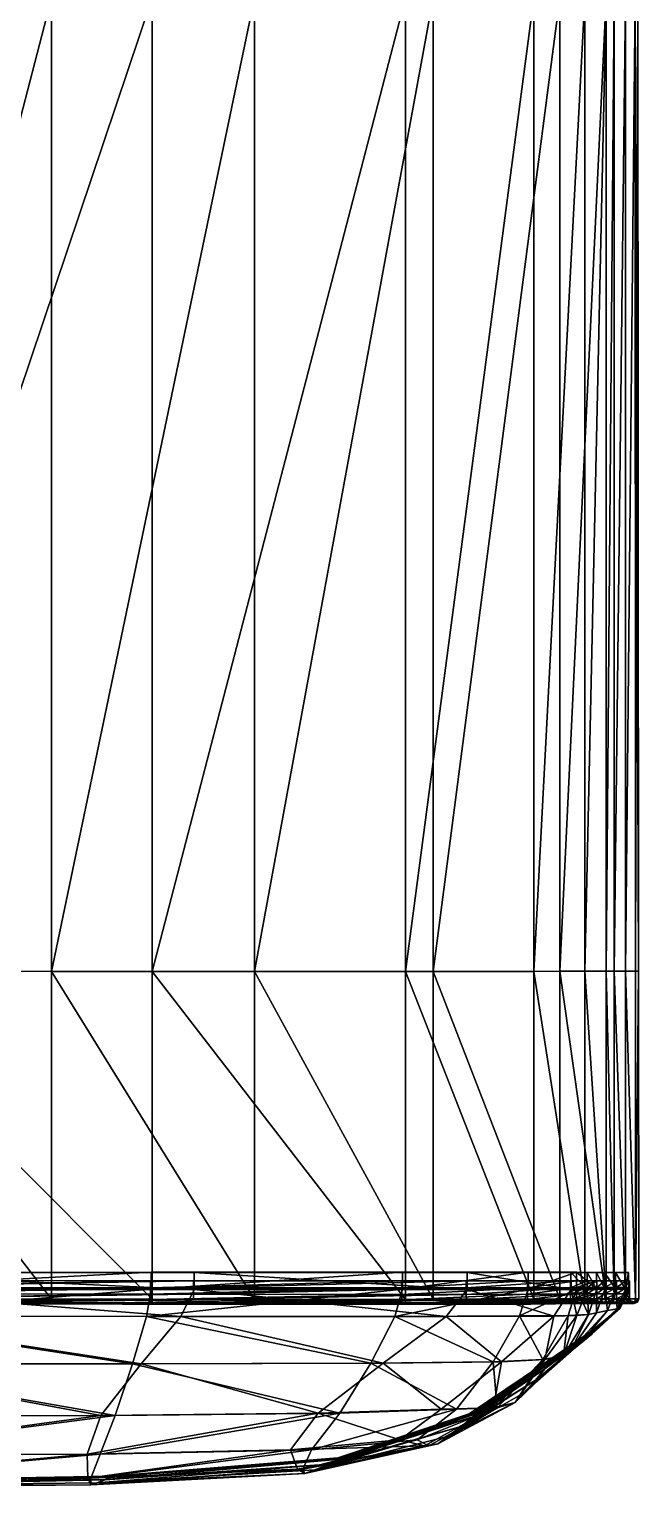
# Model space of a CAD drawing. Header units: centimetres. Extents: x -515 to 515, y -402 to 402.
# Drawn here: x 471 to 514.8, y -402.1 to -297.1 of the extents above; entities that cross this region are included whole.
import ezdxf

# ---------------------------------------------------------------- set-up
doc = ezdxf.new("R2010")
doc.units = ezdxf.units.CM
doc.layers.add('fabric', color=7, linetype='Continuous', true_color=0x1c59b1)

msp = doc.modelspace()

# ---------------------------------------------------------------- meshes
at = {"layer": 'fabric', "color": 213, "true_color": 0xe158c7}
mesh = msp.add_polyface(dxfattribs=at)
corners = [(507.26, -294.86, 90.11), (498.04, -294.87, 99.19), (498.04, -364.87, 99.19), (510.92, -294.84, 78.57), (507.26, -364.86, 90.11), (510.92, -199.07, 78.57), (507.26, -199.08, 90.11), (512.44, -294.84, 70.54), (510.92, -364.84, 78.57), (513.02, -294.84, 55.53), (512.44, -364.83, 70.54), (513.02, -364.83, 55.63), (513.02, -199.06, 55.4), (512.44, -199.06, 70.54), (479.85, -294.86, 99.86), (456.3, -294.83, 95.11), (456.3, -364.83, 95.11), (479.85, -364.86, 99.86), (498.04, -199.09, 99.2), (479.85, -199.08, 99.86), (513.84, -294.84, 23.02), (513.84, -364.83, 23.39), (514.54, -294.84, -22.43), (514.55, -364.83, -21.87), (514.52, -199.06, -23.2), (513.84, -199.06, 22.51), (404.9, -364.76, 79.61), (431.04, -364.78, 87.97), (431.04, -294.79, 87.97), (456.31, -199.06, 95.11), (404.9, -294.77, 79.6), (431.04, -199.03, 87.98), (514.73, -294.83, -192.05), (514.77, -364.83, -192.41), (514.55, -364.83, -246.21), (514.54, -294.84, -245.66), (514.69, -199.06, -191.55), (514.63, -199.06, -134.24), (514.71, -294.83, -134.23), (514.77, -364.83, -134.21), (509.11, -199.07, -367.56), (509.11, -294.84, -367.56), (500.03, -294.86, -376.43), (500.03, -364.86, -376.43), (487.2, -364.87, -379.95), (487.2, -294.88, -379.95), (500.03, -199.08, -376.44), (513.02, -199.06, -326.57), (513.02, -294.84, -326.7), (512.44, -294.84, -351.6), (512.44, -364.83, -351.6), (509.11, -364.84, -367.56), (512.44, -199.06, -351.6), (487.2, -199.09, -379.95), (472.62, -294.86, -379.82), (472.62, -364.86, -379.82), (454.5, -364.83, -378.44), (454.5, -294.83, -378.44), (472.62, -199.08, -379.82), (514.54, -199.06, -244.9), (513.84, -294.84, -290.96), (513.84, -364.83, -291.33), (513.02, -364.83, -326.79), (513.85, -199.06, -290.45), (454.5, -199.06, -378.45), (431.04, -294.79, -378.22), (431.04, -364.78, -378.22), (431.04, -199.03, -378.24), (404.9, -294.77, -378.44), (514.73, -294.83, -76.27), (514.77, -364.83, -75.89), (514.68, -199.06, -76.79)]
mesh.append_faces([[corners[k] for k in face] for face in [(0, 1, 2), (3, 0, 4), (0, 3, 5), (1, 0, 6), (7, 3, 8), (9, 7, 10), (10, 11, 9), (7, 9, 12), (3, 7, 13), (14, 15, 16), (1, 14, 17), (14, 1, 18), (15, 14, 19), (20, 9, 11), (11, 21, 20), (22, 20, 21), (21, 23, 22), (20, 22, 24), (9, 20, 25), (26, 27, 28), (15, 28, 27), (27, 16, 15), (28, 15, 29), (30, 28, 31), (32, 33, 34), (34, 35, 32), (36, 32, 35), (37, 38, 32), (33, 32, 38), (38, 39, 33), (40, 41, 42), (43, 42, 41), (44, 45, 42), (46, 42, 45), (47, 48, 49), (50, 49, 48), (51, 41, 49), (52, 49, 41), (53, 45, 54), (55, 54, 45), (56, 57, 54), (58, 54, 57), (59, 35, 60), (61, 60, 35), (35, 34, 61), (62, 48, 60), (63, 60, 48), (64, 57, 65), (66, 65, 57), (57, 56, 66), (67, 65, 68), (24, 22, 69), (70, 69, 22), (22, 23, 70), (69, 70, 39), (39, 38, 69), (71, 69, 38)]], dxfattribs={"vtx2": -1, "color": 213})
mesh = msp.add_polyface(dxfattribs=at)
corners = [(498.04, -364.87, 99.19), (507.26, -364.86, 90.11), (507.26, -294.86, 90.11), (510.92, -364.84, 78.57), (510.92, -294.84, 78.57), (512.44, -364.83, 70.54), (512.44, -294.84, 70.54), (456.3, -364.83, 95.11), (479.85, -364.86, 99.86), (479.85, -294.86, 99.86), (498.04, -294.87, 99.19), (507.26, -388.41, 90.11), (498.04, -388.43, 99.19), (510.92, -388.39, 78.57), (512.44, -388.39, 70.54), (513.02, -388.39, 55.66), (513.02, -364.83, 55.63), (513.84, -388.39, 23.52), (513.84, -364.83, 23.39), (514.55, -388.39, -21.68), (514.55, -364.83, -21.87), (479.85, -388.41, 99.86), (456.3, -388.38, 95.12), (431.04, -388.34, 88.02), (431.04, -364.78, 87.97), (404.9, -364.76, 79.61), (500.03, -388.41, -376.43), (487.2, -388.43, -379.95), (487.2, -364.87, -379.95), (500.03, -364.86, -376.43), (509.11, -388.39, -367.56), (509.11, -364.84, -367.56), (512.44, -388.39, -351.6), (512.44, -364.83, -351.6), (513.02, -388.39, -326.82), (513.02, -364.83, -326.79), (513.84, -388.39, -291.45), (513.84, -364.83, -291.33), (514.55, -388.39, -246.39), (514.55, -364.83, -246.21), (472.62, -388.41, -379.82), (454.5, -388.38, -378.45), (454.5, -364.83, -378.44), (472.62, -364.86, -379.82), (431.04, -388.34, -378.27), (431.04, -364.78, -378.22), (514.77, -364.83, -192.41), (514.79, -388.39, -192.53), (514.77, -364.83, -134.21), (514.79, -388.39, -134.21), (514.79, -388.39, -75.76), (514.77, -364.83, -75.89), (509.11, -294.84, -367.56), (500.03, -294.86, -376.43), (513.02, -294.84, -326.7), (512.44, -294.84, -351.6), (487.2, -294.88, -379.95), (472.62, -294.86, -379.82), (513.84, -294.84, -290.96)]
mesh.append_faces([[corners[k] for k in face] for face in [(0, 1, 2), (1, 3, 4), (3, 5, 6), (7, 8, 9), (8, 0, 10), (11, 1, 0), (0, 12, 11), (1, 11, 13), (13, 3, 1), (14, 5, 3), (3, 13, 14), (5, 14, 15), (15, 16, 5), (17, 18, 16), (16, 15, 17), (18, 17, 19), (19, 20, 18), (21, 8, 7), (7, 22, 21), (8, 21, 12), (12, 0, 8), (23, 24, 25), (24, 23, 22), (22, 7, 24), (26, 27, 28), (28, 29, 26), (30, 26, 29), (29, 31, 30), (32, 30, 31), (31, 33, 32), (34, 32, 33), (33, 35, 34), (36, 34, 35), (35, 37, 36), (38, 36, 37), (37, 39, 38), (40, 41, 42), (42, 43, 40), (27, 40, 43), (43, 28, 27), (41, 44, 45), (45, 42, 41), (46, 47, 38), (38, 39, 46), (47, 46, 48), (48, 49, 47), (50, 49, 48), (48, 51, 50), (19, 50, 51), (51, 20, 19), (52, 31, 29), (53, 29, 28), (54, 35, 33), (55, 33, 31), (56, 28, 43), (57, 43, 42), (58, 37, 35)]], dxfattribs={"vtx2": -1, "color": 213})
mesh = msp.add_polyface(dxfattribs=at)
corners = [(456.27, -387.06, 94.51), (456.27, -387.55, 94.53), (431.04, -387.47, 87.57), (456.27, -388.01, 94.55), (431.04, -387.96, 87.61), (455.64, -396.79, 82.91), (455.95, -393.06, 89.98), (431.04, -392.96, 83.14), (456.2, -389.63, 93.37), (431.04, -389.59, 86.39), (455.2, -401.4, 56.21), (455.37, -399.63, 70.77), (431.04, -399.62, 63.44), (431.04, -396.68, 76.04), (455.52, -401.56, -32.92), (455.42, -401.69, -2.97), (431, -401.98, -10.29), (455.29, -401.83, 23.53), (431.02, -402.06, 15.56), (456.28, -387.69, 94.5), (431.04, -387.73, 87.47), (431.04, -386.62, 87.46), (456.28, -386.5, 94.49), (456.27, -388.39, 94.54), (431.04, -388.38, 87.57), (456.28, -388.65, 94.6), (431.04, -388.65, 87.59), (431.04, -388.71, 87.8), (456.29, -388.73, 94.83), (431.04, -388.6, 88), (456.3, -388.63, 95.06), (455.19, -401.94, 41.86), (431.03, -402.11, 33.73), (431.03, -401.51, 48.33), (431.04, -388.34, 88.02), (456.3, -388.38, 95.12), (455.49, -401.52, -142.72), (455.5, -401.52, -117.63), (430.98, -401.89, -122.67), (455.52, -401.52, -89.64), (430.98, -401.89, -95.15), (431.04, -387.47, -377.84), (457.04, -387.55, -377.88), (457.04, -387.06, -377.86), (431.04, -386.94, -377.76), (431.04, -387.96, -377.88), (457.05, -388.01, -377.89), (455.14, -401.4, -345.4), (455.14, -399.63, -357.7), (475.17, -399.56, -360.14), (431.04, -392.96, -373.56), (456.1, -393.06, -373.57), (455.38, -396.79, -367.46), (431.04, -389.6, -376.7), (456.82, -389.64, -376.77), (431.04, -399.62, -357.39), (431.04, -396.68, -367.42), (431, -401.98, -288.47), (455.42, -401.69, -287.04), (455.52, -401.56, -254.63), (431.02, -402.06, -313.75), (455.29, -401.83, -313.26), (431.04, -387.74, -377.74), (457.06, -387.71, -377.83), (431.04, -386.64, -377.72), (457.05, -386.53, -377.81), (455.19, -401.94, -331.65), (475.21, -401.28, -348.58), (473.89, -388.67, -379.73), (454.82, -388.63, -378.39), (454.5, -388.38, -378.45), (431.04, -388.38, -377.84), (457.05, -388.39, -377.88), (431.04, -388.65, -377.86), (456.73, -388.65, -377.95), (431.04, -388.6, -378.25), (455.77, -388.73, -378.17), (431.04, -388.71, -378.06), (431.03, -401.51, -344.92), (431.03, -402.11, -331.47), (431.04, -388.34, -378.27), (430.98, -401.89, -166.32), (455.49, -401.52, -162.05), (430.98, -401.89, -188.06), (455.51, -401.52, -184.19), (455.54, -401.52, -217.7), (430.98, -401.89, -220.96), (455.54, -401.52, -61.61), (430.98, -401.89, -67.58), (430.99, -401.91, -39.45)]
mesh.append_faces([[corners[k] for k in face] for face in [(0, 1, 2), (1, 3, 4), (5, 6, 7), (6, 8, 9), (10, 11, 12), (11, 5, 13), (14, 15, 16), (15, 17, 18), (8, 19, 20), (21, 20, 19), (19, 22, 21), (3, 23, 24), (23, 25, 26), (27, 26, 25), (25, 28, 27), (29, 27, 28), (28, 30, 29), (17, 31, 32), (31, 10, 33), (34, 29, 30), (30, 35, 34), (36, 37, 38), (37, 39, 40), (41, 42, 43), (43, 44, 41), (42, 41, 45), (45, 46, 42), (47, 48, 49), (50, 51, 52), (53, 54, 51), (55, 48, 47), (56, 52, 48), (57, 58, 59), (60, 61, 58), (62, 63, 54), (54, 53, 62), (63, 62, 64), (64, 65, 63), (66, 47, 67), (68, 69, 70), (71, 72, 46), (46, 45, 71), (72, 71, 73), (73, 74, 72), (75, 69, 76), (77, 76, 74), (74, 73, 77), (78, 47, 66), (79, 66, 61), (80, 70, 69), (81, 82, 36), (83, 84, 82), (59, 85, 86), (85, 84, 83), (39, 87, 88), (87, 14, 89)]], dxfattribs={"vtx2": -1, "color": 213})
mesh = msp.add_polyface(dxfattribs=at)
corners = [(456.3, -388.63, 95.06), (456.29, -388.73, 94.83), (479.78, -388.76, 99.51), (456.28, -388.65, 94.6), (479.74, -388.68, 99.24), (456.27, -388.01, 94.55), (456.27, -387.55, 94.53), (479.71, -387.59, 99.15), (456.27, -387.06, 94.51), (479.71, -387.09, 99.13), (456.2, -389.63, 93.37), (455.95, -393.06, 89.98), (478.44, -393.07, 94.2), (455.64, -396.79, 82.91), (477.19, -396.77, 87.3), (455.37, -399.63, 70.77), (476.11, -399.56, 76.6), (455.2, -401.4, 56.21), (475.44, -401.28, 63.76), (476.46, -401.38, 4.59), (475.86, -401.61, 32.22), (455.29, -401.83, 23.53), (455.42, -401.69, -2.97), (476.96, -401.19, -26.79), (455.52, -401.56, -32.92), (455.54, -401.52, -61.61), (477.07, -401.13, -56.25), (455.52, -401.52, -89.64), (475.44, -401.77, 50.46), (455.19, -401.94, 41.86), (456.3, -388.38, 95.12), (479.83, -388.67, 99.77), (456.27, -388.39, 94.54), (479.72, -388.43, 99.16), (479.72, -388.05, 99.15), (477.72, -388.76, -379.47), (455.77, -388.73, -378.17), (454.82, -388.63, -378.39), (473.89, -388.67, -379.73), (481.54, -388.68, -379.21), (456.73, -388.65, -377.95), (482.8, -387.09, -379.11), (457.04, -387.06, -377.86), (457.04, -387.55, -377.88), (482.81, -387.59, -379.12), (457.05, -388.01, -377.89), (476.16, -396.77, -368.94), (455.38, -396.79, -367.46), (456.1, -393.06, -373.57), (479.04, -393.07, -374.78), (456.82, -389.64, -376.77), (475.17, -399.56, -360.14), (475.21, -401.28, -348.58), (455.14, -401.4, -345.4), (455.14, -399.63, -357.7), (455.42, -401.69, -287.04), (476.46, -401.39, -286.84), (476.95, -401.19, -252.75), (455.52, -401.56, -254.63), (455.29, -401.83, -313.26), (475.86, -401.61, -314.83), (455.51, -401.52, -184.19), (455.54, -401.52, -217.7), (477.03, -401.13, -214.83), (481.9, -389.66, -378.05), (457.06, -387.71, -377.83), (482.85, -387.71, -379.13), (457.05, -386.53, -377.81), (475.44, -401.77, -334.44), (455.19, -401.94, -331.65), (454.5, -388.38, -378.45), (472.62, -388.41, -379.82), (482.81, -388.05, -379.13), (457.05, -388.39, -377.88), (482.81, -388.43, -379.13), (476.86, -401.13, -158.29), (476.84, -401.13, -138.65), (455.49, -401.52, -142.72), (455.49, -401.52, -162.05), (476.93, -401.13, -180.78), (479.76, -387.69, 99.19), (456.28, -387.69, 94.5), (479.76, -386.46, 99.18), (456.28, -386.5, 94.49), (476.89, -401.13, -113.16), (476.98, -401.13, -84.72), (455.5, -401.52, -117.63)]
mesh.append_faces([[corners[k] for k in face] for face in [(0, 1, 2), (1, 3, 4), (5, 6, 7), (6, 8, 9), (10, 11, 12), (11, 13, 14), (15, 16, 14), (14, 13, 15), (16, 15, 17), (17, 18, 16), (19, 20, 21), (21, 22, 19), (23, 19, 22), (22, 24, 23), (23, 24, 25), (26, 25, 27), (28, 29, 21), (21, 20, 28), (29, 28, 18), (18, 17, 29), (30, 0, 31), (3, 32, 33), (32, 5, 34), (35, 36, 37), (37, 38, 35), (39, 40, 36), (41, 42, 43), (44, 43, 45), (46, 47, 48), (49, 48, 50), (51, 52, 53), (46, 51, 54), (54, 47, 46), (55, 56, 57), (57, 58, 55), (56, 55, 59), (59, 60, 56), (61, 62, 63), (62, 58, 57), (64, 50, 65), (66, 65, 67), (68, 60, 59), (59, 69, 68), (52, 68, 69), (70, 71, 38), (72, 45, 73), (74, 73, 40), (75, 76, 77), (77, 78, 75), (79, 75, 78), (78, 61, 79), (80, 81, 10), (82, 83, 81), (84, 85, 27), (27, 86, 84), (76, 84, 86), (86, 77, 76)]], dxfattribs={"vtx2": -1, "color": 213})
mesh = msp.add_polyface(dxfattribs=at)
corners = [(479.78, -388.76, 99.51), (479.83, -388.67, 99.77), (456.3, -388.63, 95.06), (479.74, -388.68, 99.24), (456.29, -388.73, 94.83), (479.71, -387.59, 99.15), (479.71, -387.09, 99.13), (497.74, -387.09, 98.42), (479.72, -388.05, 99.15), (497.76, -387.6, 98.43), (456.27, -388.01, 94.55), (456.27, -387.55, 94.53), (478.44, -393.07, 94.2), (477.19, -396.77, 87.3), (493.33, -396.61, 87.93), (479.43, -389.65, 97.95), (495.54, -393.01, 93.77), (456.2, -389.63, 93.37), (455.95, -393.06, 89.98), (476.11, -399.56, 76.6), (491.28, -399.25, 79.93), (475.44, -401.28, 63.76), (476.46, -401.38, 4.59), (476.96, -401.19, -26.79), (493.39, -399.92, -21.82), (475.86, -401.61, 32.22), (492.55, -400.27, 11.22), (477.07, -401.13, -56.25), (455.54, -401.52, -61.61), (455.52, -401.52, -89.64), (476.98, -401.13, -84.72), (493.56, -399.81, -52.06), (490.81, -400.95, 58.01), (475.44, -401.77, 50.46), (490.65, -400.64, 69.67), (479.85, -388.41, 99.86), (456.3, -388.38, 95.12), (479.72, -388.43, 99.16), (456.28, -388.65, 94.6), (456.27, -388.39, 94.54), (494.8, -388.77, -379.6), (477.72, -388.76, -379.47), (473.89, -388.67, -379.73), (455.77, -388.73, -378.17), (481.54, -388.68, -379.21), (457.04, -387.55, -377.88), (482.81, -387.59, -379.12), (482.8, -387.09, -379.11), (457.05, -388.01, -377.89), (482.81, -388.05, -379.13), (491.77, -396.61, -369.79), (476.16, -396.77, -368.94), (479.04, -393.07, -374.78), (456.1, -393.06, -373.57), (456.82, -389.64, -376.77), (481.9, -389.66, -378.05), (475.17, -399.56, -360.14), (489.78, -399.25, -362.79), (475.21, -401.28, -348.58), (490.27, -400.64, -352.76), (493.37, -399.92, -251.5), (476.95, -401.19, -252.75), (476.46, -401.39, -286.84), (492.55, -400.27, -287.43), (475.86, -401.61, -314.83), (477.03, -401.13, -214.83), (476.93, -401.13, -180.78), (493.5, -399.81, -212.63), (455.51, -401.52, -184.19), (455.54, -401.52, -217.7), (457.06, -387.71, -377.83), (482.85, -387.71, -379.13), (457.05, -386.53, -377.81), (482.85, -386.5, -379.11), (475.44, -401.77, -334.44), (490.81, -400.95, -338.41), (472.62, -388.41, -379.82), (487.2, -388.43, -379.95), (489.1, -388.68, -379.86), (457.05, -388.39, -377.88), (482.81, -388.43, -379.13), (456.73, -388.65, -377.95), (476.86, -401.13, -158.29), (493.32, -399.81, -178.15), (476.84, -401.13, -138.65), (493.2, -399.81, -155.38), (479.76, -387.69, 99.19), (497.83, -387.7, 98.53), (456.28, -387.69, 94.5), (479.76, -386.46, 99.18), (476.89, -401.13, -113.16), (493.17, -399.81, -135.51), (493.26, -399.81, -109.69)]
mesh.append_faces([[corners[k] for k in face] for face in [(0, 1, 2), (3, 0, 4), (5, 6, 7), (8, 5, 9), (5, 8, 10), (6, 5, 11), (12, 13, 14), (15, 12, 16), (12, 15, 17), (13, 12, 18), (14, 13, 19), (20, 19, 21), (22, 23, 24), (25, 22, 26), (24, 23, 27), (28, 27, 23), (29, 30, 27), (31, 27, 30), (32, 33, 25), (33, 32, 34), (34, 21, 33), (1, 35, 36), (37, 3, 38), (8, 37, 39), (40, 41, 42), (43, 41, 44), (45, 46, 47), (48, 49, 46), (50, 51, 52), (53, 52, 51), (54, 55, 52), (56, 51, 50), (50, 57, 56), (58, 56, 57), (57, 59, 58), (60, 61, 62), (63, 62, 64), (65, 61, 60), (66, 65, 67), (65, 66, 68), (61, 65, 69), (70, 71, 55), (72, 73, 71), (74, 58, 59), (59, 75, 74), (64, 74, 75), (76, 77, 78), (78, 42, 76), (79, 80, 49), (81, 44, 80), (82, 66, 83), (84, 82, 85), (17, 15, 86), (87, 86, 15), (88, 86, 89), (90, 84, 91), (30, 90, 92)]], dxfattribs={"vtx2": -1, "color": 213})
mesh = msp.add_polyface(dxfattribs=at)
corners = [(479.78, -388.76, 99.51), (479.74, -388.68, 99.24), (497.8, -388.7, 98.54), (497.9, -388.77, 98.82), (479.83, -388.67, 99.77), (498.01, -388.68, 99.1), (497.74, -387.09, 98.42), (497.76, -387.6, 98.43), (479.71, -387.59, 99.15), (497.76, -388.07, 98.45), (479.72, -388.05, 99.15), (493.33, -396.61, 87.93), (495.54, -393.01, 93.77), (478.44, -393.07, 94.2), (497.26, -389.65, 97.34), (479.43, -389.65, 97.95), (498.88, -398.53, 79.79), (491.28, -399.25, 79.93), (490.65, -400.64, 69.67), (476.11, -399.56, 76.6), (475.44, -401.28, 63.76), (491.53, -400.67, 40.13), (492.55, -400.27, 11.22), (502.07, -397.53, 15.77), (493.39, -399.92, -21.82), (476.46, -401.38, 4.59), (475.86, -401.61, 32.22), (477.07, -401.13, -56.25), (493.56, -399.81, -52.06), (476.98, -401.13, -84.72), (493.41, -399.81, -80.89), (500.35, -398.82, 63.01), (490.81, -400.95, 58.01), (499.71, -398.96, 72.66), (479.85, -388.41, 99.86), (498.04, -388.43, 99.19), (479.72, -388.43, 99.16), (497.77, -388.45, 98.45), (473.89, -388.67, -379.73), (489.1, -388.68, -379.86), (494.8, -388.77, -379.6), (477.72, -388.76, -379.47), (500.5, -388.7, -379.33), (481.54, -388.68, -379.21), (502.38, -387.09, -379.22), (482.8, -387.09, -379.11), (482.81, -387.59, -379.12), (502.39, -387.6, -379.23), (482.81, -388.05, -379.13), (479.04, -393.07, -374.78), (496.44, -393.01, -374.99), (491.77, -396.61, -369.79), (481.9, -389.66, -378.05), (500.96, -389.65, -378.22), (499.39, -398.96, -356.24), (490.27, -400.64, -352.76), (489.78, -399.25, -362.79), (497.62, -398.53, -363.74), (502.07, -397.53, -288.34), (492.55, -400.27, -287.43), (491.53, -400.67, -317.41), (476.46, -401.39, -286.84), (493.37, -399.92, -251.5), (475.86, -401.61, -314.83), (493.5, -399.81, -212.63), (477.03, -401.13, -214.83), (493.32, -399.81, -178.15), (476.93, -401.13, -180.78), (482.85, -387.71, -379.13), (502.46, -387.72, -379.28), (482.85, -386.5, -379.11), (490.81, -400.95, -338.41), (500.35, -398.82, -342.12), (501.26, -388.67, -376.37), (487.2, -388.43, -379.95), (502.4, -388.07, -379.24), (482.81, -388.43, -379.13), (502.41, -388.45, -379.24), (493.2, -399.81, -155.38), (476.86, -401.13, -158.29), (493.17, -399.81, -135.51), (476.84, -401.13, -138.65), (497.83, -387.7, 98.53), (479.76, -387.69, 99.19), (497.83, -386.46, 98.53), (479.76, -386.46, 99.18), (493.26, -399.81, -109.69), (476.89, -401.13, -113.16)]
mesh.append_faces([[corners[k] for k in face] for face in [(0, 1, 2), (2, 3, 0), (4, 0, 3), (3, 5, 4), (6, 7, 8), (7, 9, 10), (11, 12, 13), (12, 14, 15), (16, 17, 18), (19, 17, 11), (20, 18, 17), (21, 22, 23), (24, 22, 25), (22, 21, 26), (27, 28, 24), (29, 30, 28), (31, 32, 21), (33, 18, 32), (26, 21, 32), (34, 4, 5), (5, 35, 34), (36, 10, 9), (9, 37, 36), (1, 36, 37), (37, 2, 1), (38, 39, 40), (41, 40, 42), (42, 43, 41), (44, 45, 46), (47, 46, 48), (49, 50, 51), (50, 49, 52), (52, 53, 50), (54, 55, 56), (57, 56, 51), (58, 59, 60), (61, 59, 62), (63, 60, 59), (62, 64, 65), (64, 66, 67), (68, 69, 53), (53, 52, 68), (69, 68, 70), (60, 71, 72), (71, 55, 54), (71, 60, 63), (73, 39, 74), (75, 48, 76), (77, 76, 43), (43, 42, 77), (66, 78, 79), (78, 80, 81), (15, 14, 82), (83, 82, 84), (84, 85, 83), (80, 86, 87), (86, 30, 29)]], dxfattribs={"vtx2": -1, "color": 213})
mesh = msp.add_polyface(dxfattribs=at)
corners = [(507.03, -388.76, 89.78), (507.2, -388.67, 90.02), (498.01, -388.68, 99.1), (497.9, -388.77, 98.82), (506.86, -388.68, 89.53), (497.8, -388.7, 98.54), (506.79, -387.59, 89.43), (506.8, -388.05, 89.44), (497.76, -388.07, 98.45), (497.76, -387.6, 98.43), (506.79, -387.09, 89.42), (497.74, -387.09, 98.42), (504.32, -392.92, 86.64), (506.22, -389.62, 88.78), (497.26, -389.65, 97.34), (495.54, -393.01, 93.77), (501.7, -396.32, 83.5), (493.33, -396.61, 87.93), (504.63, -396.23, 75.19), (507.9, -392.76, 76.84), (508.05, -393.42, -16.9), (507.36, -394.24, 18.89), (502.07, -397.53, 15.77), (505.92, -395.85, 66.21), (507.26, -388.41, 90.11), (498.04, -388.43, 99.19), (506.8, -388.43, 89.44), (497.77, -388.45, 98.45), (504.96, -388.76, -376.17), (494.8, -388.77, -379.6), (489.1, -388.68, -379.86), (501.26, -388.67, -376.37), (510.1, -388.73, -367.4), (508.66, -388.68, -375.97), (500.5, -388.7, -379.33), (482.81, -387.59, -379.12), (502.39, -387.6, -379.23), (502.38, -387.09, -379.22), (482.81, -388.05, -379.13), (502.4, -388.07, -379.24), (509.88, -387.09, -375.89), (509.89, -387.59, -375.9), (504.92, -392.92, -371.99), (496.44, -393.01, -374.99), (500.96, -389.65, -378.22), (508.68, -389.63, -374.95), (508.05, -392.76, -363.83), (504.36, -396.23, -360.22), (500.59, -396.32, -367.96), (491.77, -396.61, -369.79), (502.07, -397.53, -288.34), (507.36, -394.24, -289.4), (508.04, -393.42, -250.74), (502.46, -387.72, -379.28), (509.93, -387.72, -375.93), (502.46, -386.5, -379.27), (482.85, -386.5, -379.11), (505.92, -395.85, -345.52), (500.03, -388.41, -376.43), (509.11, -388.39, -367.56), (509.36, -388.64, -367.52), (487.2, -388.43, -379.95), (509.89, -388.05, -375.9), (502.41, -388.45, -379.24), (509.89, -388.43, -375.91), (482.81, -388.43, -379.13), (507.94, -393.15, -175.77), (507.82, -393.15, -152.74), (502.64, -396.66, -153.69), (502.61, -396.66, -133.67), (507.79, -393.15, -132.64), (506.84, -387.7, 89.49), (497.83, -387.7, 98.53), (506.84, -386.47, 89.49), (497.83, -386.46, 98.53), (507.88, -393.15, -106.54), (502.71, -396.66, -107.67)]
mesh.append_faces([[corners[k] for k in face] for face in [(0, 1, 2), (2, 3, 0), (4, 0, 3), (3, 5, 4), (6, 7, 8), (8, 9, 6), (10, 6, 9), (9, 11, 10), (12, 13, 14), (14, 15, 12), (16, 12, 15), (15, 17, 16), (12, 16, 18), (18, 19, 12), (13, 12, 19), (20, 21, 22), (19, 18, 23), (1, 24, 25), (25, 2, 1), (26, 4, 5), (5, 27, 26), (7, 26, 27), (27, 8, 7), (28, 29, 30), (30, 31, 28), (32, 28, 31), (29, 28, 33), (33, 34, 29), (35, 36, 37), (38, 39, 36), (40, 37, 36), (41, 36, 39), (42, 43, 44), (44, 45, 42), (42, 46, 47), (47, 48, 42), (43, 42, 48), (48, 49, 43), (50, 51, 52), (45, 44, 53), (54, 53, 55), (56, 55, 53), (57, 47, 46), (58, 59, 60), (60, 31, 58), (61, 58, 31), (62, 39, 63), (64, 63, 34), (65, 63, 39), (66, 67, 68), (69, 68, 67), (67, 70, 69), (71, 72, 14), (14, 13, 71), (72, 71, 73), (73, 74, 72), (70, 75, 76)]], dxfattribs={"vtx2": -1, "color": 213})
mesh = msp.add_polyface(dxfattribs=at)
corners = [(507.03, -388.76, 89.78), (506.86, -388.68, 89.53), (510.39, -388.65, 78.09), (510.61, -388.73, 78.3), (510.84, -388.64, 78.5), (507.2, -388.67, 90.02), (511.87, -388.64, 70.14), (506.79, -387.59, 89.43), (506.79, -387.09, 89.42), (510.31, -387.09, 78.02), (510.31, -387.58, 78.02), (506.8, -388.05, 89.44), (510.31, -388.02, 78.02), (511.78, -387.57, 70.08), (511.78, -388.02, 70.08), (511.78, -387.09, 70.08), (511.77, -387.7, 70.06), (511.76, -386.49, 70.06), (510.31, -386.48, 78.02), (510.32, -387.7, 78.03), (511.18, -389.51, 69.65), (507.26, -388.41, 90.11), (510.92, -388.39, 78.57), (506.8, -388.43, 89.44), (510.31, -388.4, 78.02), (511.78, -388.39, 70.08), (501.26, -388.67, -376.37), (509.36, -388.64, -367.52), (510.1, -388.73, -367.4), (510.84, -388.65, -367.29), (508.66, -388.68, -375.97), (504.96, -388.76, -376.17), (512.36, -388.64, -351.58), (512.11, -388.72, -351.5), (511.87, -388.64, -351.43), (509.89, -387.59, -375.9), (511.08, -387.58, -367.24), (511.08, -387.09, -367.24), (509.88, -387.09, -375.89), (502.39, -387.6, -379.23), (502.4, -388.07, -379.24), (509.89, -388.05, -375.9), (511.08, -388.02, -367.25), (511.78, -387.09, -351.4), (511.78, -387.57, -351.4), (509.93, -387.72, -375.93), (511.09, -387.71, -367.24), (510.34, -389.58, -366.39), (502.46, -387.72, -379.28), (508.68, -389.63, -374.95), (502.46, -386.5, -379.27), (509.92, -386.5, -375.92), (511.07, -386.5, -367.24), (511.77, -387.71, -351.39), (511.18, -389.51, -350.68), (509.11, -388.39, -367.56), (512.44, -388.39, -351.6), (509.89, -388.43, -375.91), (511.08, -388.4, -367.25), (502.41, -388.45, -379.24), (500.5, -388.7, -379.33), (511.78, -388.02, -351.4), (511.78, -388.39, -351.4), (506.84, -387.7, 89.49), (506.22, -389.62, 88.78), (506.84, -386.47, 89.49)]
mesh.append_faces([[corners[k] for k in face] for face in [(0, 1, 2), (3, 4, 5), (3, 2, 6), (7, 8, 9), (9, 10, 7), (11, 7, 10), (10, 12, 11), (13, 14, 12), (12, 10, 13), (15, 13, 10), (10, 9, 15), (16, 17, 18), (18, 19, 16), (20, 16, 19), (21, 5, 4), (4, 22, 21), (23, 11, 12), (12, 24, 23), (1, 23, 24), (24, 2, 1), (25, 6, 2), (2, 24, 25), (14, 25, 24), (24, 12, 14), (26, 27, 28), (29, 30, 31), (27, 32, 33), (28, 33, 34), (34, 29, 28), (35, 36, 37), (37, 38, 35), (39, 35, 38), (40, 41, 35), (36, 35, 41), (41, 42, 36), (43, 37, 36), (44, 36, 42), (45, 46, 47), (48, 45, 49), (50, 51, 45), (46, 45, 51), (51, 52, 46), (46, 53, 54), (53, 46, 52), (55, 56, 32), (32, 27, 55), (57, 58, 42), (42, 41, 57), (59, 57, 41), (60, 30, 57), (58, 57, 30), (30, 29, 58), (61, 42, 58), (62, 58, 29), (19, 63, 64), (63, 19, 18), (18, 65, 63)]], dxfattribs={"vtx2": -1, "color": 213})
mesh = msp.add_polyface(dxfattribs=at)
corners = [(513.18, -387.57, 23.21), (513.18, -387.09, 23.21), (513.89, -387.09, -21.9), (513.18, -388.02, 23.21), (513.89, -387.57, -21.9), (512.36, -388.02, 55.26), (512.36, -387.57, 55.26), (512.36, -387.09, 55.26), (511.78, -387.57, 70.08), (511.78, -387.09, 70.08), (511.78, -388.02, 70.08), (513.24, -389.1, -14.85), (513.84, -387.69, -14.62), (513.14, -387.7, 23.2), (513.12, -386.5, 23.19), (513.81, -386.5, -14.64), (512.32, -386.5, 55.24), (512.34, -387.7, 55.24), (512.55, -389.23, 22.71), (511.75, -389.39, 54.62), (511.77, -387.7, 70.06), (511.76, -386.49, 70.06), (512.94, -388.64, 55.61), (513.02, -388.39, 55.66), (512.44, -388.39, 70.54), (513.76, -388.64, 23.48), (513.84, -388.39, 23.52), (513.18, -388.39, 23.22), (513.89, -388.02, -21.9), (513.26, -388.64, 23.25), (513.89, -388.39, -21.9), (512.44, -388.64, 55.31), (512.36, -388.39, 55.26), (511.78, -388.39, 70.08), (511.87, -388.64, 70.14), (513.89, -387.09, -246.44), (513.18, -387.09, -291.41), (513.18, -387.57, -291.41), (512.36, -387.57, -326.68), (512.36, -387.09, -326.68), (512.36, -388.02, -326.68), (513.18, -388.02, -291.41), (513.89, -387.57, -246.44), (511.78, -387.57, -351.4), (511.78, -387.09, -351.4), (511.08, -387.58, -367.24), (511.08, -388.02, -367.25), (511.78, -388.02, -351.4), (513.14, -387.7, -291.41), (513.84, -387.69, -250.75), (513.24, -389.1, -250.73), (512.34, -387.7, -326.68), (512.55, -389.23, -291.16), (512.31, -386.5, -326.68), (513.12, -386.5, -291.41), (513.81, -386.5, -250.78), (511.77, -387.71, -351.39), (511.75, -389.4, -326.16), (511.07, -386.5, -367.24), (511.75, -386.5, -351.39), (513.89, -388.02, -246.44), (513.18, -388.39, -291.41), (512.36, -388.39, -326.69), (511.78, -388.39, -351.4), (511.08, -388.4, -367.25)]
mesh.append_faces([[corners[k] for k in face] for face in [(0, 1, 2), (3, 0, 4), (0, 3, 5), (5, 6, 0), (1, 0, 6), (6, 7, 1), (8, 9, 7), (7, 6, 8), (10, 8, 6), (6, 5, 10), (11, 12, 13), (14, 13, 12), (12, 15, 14), (13, 14, 16), (16, 17, 13), (18, 13, 17), (19, 17, 20), (21, 20, 17), (17, 16, 21), (22, 23, 24), (25, 26, 23), (27, 3, 28), (29, 27, 30), (31, 32, 27), (3, 27, 32), (32, 5, 3), (33, 10, 5), (5, 32, 33), (34, 33, 32), (35, 36, 37), (38, 37, 36), (36, 39, 38), (37, 38, 40), (40, 41, 37), (42, 37, 41), (43, 38, 39), (39, 44, 43), (45, 43, 44), (46, 47, 43), (38, 43, 47), (47, 40, 38), (48, 49, 50), (51, 48, 52), (48, 51, 53), (53, 54, 48), (49, 48, 54), (54, 55, 49), (56, 51, 57), (58, 59, 56), (51, 56, 59), (59, 53, 51), (60, 41, 61), (62, 61, 41), (41, 40, 62), (63, 62, 40), (40, 47, 63), (64, 63, 47)]], dxfattribs={"vtx2": -1, "color": 213})
mesh = msp.add_polyface(dxfattribs=at)
corners = [(513.89, -387.09, -21.9), (513.89, -387.57, -21.9), (513.18, -387.57, 23.21), (513.89, -388.02, -21.9), (513.18, -388.02, 23.21), (514.47, -388.64, -21.71), (514.55, -388.39, -21.68), (513.84, -388.39, 23.52), (513.89, -388.39, -21.9), (513.18, -388.39, 23.22), (513.18, -387.57, -291.41), (513.89, -387.57, -246.44), (513.89, -387.09, -246.44), (513.18, -388.02, -291.41), (513.89, -388.02, -246.44), (513.18, -388.39, -291.41), (513.89, -388.39, -246.44), (514.13, -388.39, -192.63), (514.13, -388.02, -192.63), (514.13, -388.39, -134.34), (514.13, -388.02, -134.34), (514.13, -387.57, -192.63), (514.13, -387.09, -192.63), (514.13, -387.57, -134.34), (514.13, -387.09, -134.34), (514.79, -388.39, -75.76), (514.79, -388.39, -134.21), (514.7, -388.64, -75.78), (514.13, -388.39, -75.92), (514.13, -388.02, -75.92), (514.13, -387.57, -75.92), (514.13, -387.09, -75.92), (513.24, -389.1, -250.73), (513.84, -387.69, -250.75), (514.07, -387.69, -209.87), (514.04, -386.5, -209.95), (513.81, -386.5, -250.78), (514.04, -386.5, -174.98), (514.07, -387.69, -174.83), (513.45, -389.05, -209.91), (514.07, -387.69, -105.27), (514.07, -387.69, -131.49), (514.04, -386.5, -131.7), (514.04, -386.5, -105.44), (514.07, -387.69, -76.03), (514.04, -386.5, -76.14), (513.44, -389.05, -76.11), (513.42, -389.05, -105.31), (514.07, -387.69, -151.69), (514.04, -386.5, -151.88), (513.4, -389.05, -131.49), (513.41, -389.05, -151.69), (514.07, -387.69, -46.75), (514.04, -386.5, -46.81), (513.84, -387.69, -14.62), (513.81, -386.5, -14.64), (513.24, -389.1, -14.85), (513.46, -389.05, -46.87)]
mesh.append_faces([[corners[k] for k in face] for face in [(0, 1, 2), (1, 3, 4), (5, 6, 7), (3, 8, 9), (10, 11, 12), (13, 14, 11), (15, 16, 14), (17, 18, 14), (14, 16, 17), (18, 17, 19), (19, 20, 18), (21, 22, 12), (12, 11, 21), (18, 21, 11), (11, 14, 18), (21, 18, 20), (20, 23, 21), (22, 21, 23), (23, 24, 22), (25, 6, 5), (26, 25, 27), (28, 8, 3), (3, 29, 28), (19, 28, 29), (29, 20, 19), (30, 23, 20), (20, 29, 30), (1, 30, 29), (29, 3, 1), (30, 1, 0), (0, 31, 30), (23, 30, 31), (31, 24, 23), (32, 33, 34), (35, 34, 33), (33, 36, 35), (34, 35, 37), (37, 38, 34), (39, 34, 38), (40, 41, 42), (42, 43, 40), (44, 40, 43), (43, 45, 44), (40, 44, 46), (41, 40, 47), (48, 38, 37), (37, 49, 48), (41, 48, 49), (49, 42, 41), (48, 41, 50), (38, 48, 51), (52, 44, 45), (45, 53, 52), (54, 52, 53), (53, 55, 54), (52, 54, 56), (44, 52, 57)]], dxfattribs={"vtx2": -1, "color": 213})
mesh = msp.add_polyface(dxfattribs=at)
corners = [(510.39, -388.65, 78.09), (510.61, -388.73, 78.3), (507.03, -388.76, 89.78), (507.2, -388.67, 90.02), (510.84, -388.64, 78.5), (512.11, -388.72, 70.31), (507.9, -392.76, 76.84), (509.72, -389.58, 77.73), (506.22, -389.62, 88.78), (509.94, -392.05, 52.72), (510.74, -391.44, 21.24), (512.55, -389.23, 22.71), (506.52, -395.18, 49.72), (507.36, -394.24, 18.89), (511.41, -390.92, -15.61), (508.05, -393.42, -16.9), (503.06, -396.66, -49.62), (508.18, -393.15, -48.27), (502.89, -396.66, -78.66), (508.03, -393.15, -77.42), (509.38, -392.48, 68.39), (505.92, -395.85, 66.21), (511.18, -389.51, 69.65), (511.75, -389.39, 54.62), (510.32, -387.7, 78.03), (504.96, -388.76, -376.17), (510.1, -388.73, -367.4), (510.84, -388.65, -367.29), (512.11, -388.72, -351.5), (509.36, -388.64, -367.52), (508.05, -392.76, -363.83), (504.92, -392.92, -371.99), (508.68, -389.63, -374.95), (510.34, -389.58, -366.39), (507.36, -394.24, -289.4), (510.74, -391.44, -290.41), (511.4, -390.92, -250.7), (508.04, -393.42, -250.74), (506.52, -395.18, -322.39), (509.94, -392.05, -324.59), (512.55, -389.23, -291.16), (508.12, -393.15, -210.65), (502.99, -396.66, -211.35), (507.94, -393.15, -175.77), (502.78, -396.66, -176.62), (509.93, -387.72, -375.93), (509.38, -392.48, -348.55), (505.92, -395.85, -345.52), (511.18, -389.51, -350.68), (511.75, -389.4, -326.16), (511.09, -387.71, -367.24), (511.54, -390.74, -210.17), (511.43, -390.74, -175.17), (511.4, -390.74, -105.74), (511.49, -390.74, -76.57), (507.88, -393.15, -106.54), (511.35, -390.74, -131.89), (507.79, -393.15, -132.64), (511.37, -390.74, -152.06), (507.82, -393.15, -152.74), (511.57, -390.74, -47.37)]
mesh.append_faces([[corners[k] for k in face] for face in [(0, 1, 2), (3, 2, 1), (4, 1, 5), (6, 7, 8), (9, 10, 11), (10, 9, 12), (12, 13, 10), (14, 10, 13), (13, 15, 14), (16, 17, 15), (18, 19, 17), (20, 21, 12), (12, 9, 20), (22, 20, 9), (9, 23, 22), (20, 22, 7), (7, 6, 20), (21, 20, 6), (24, 7, 22), (25, 26, 27), (28, 26, 29), (30, 31, 32), (32, 33, 30), (34, 35, 36), (36, 37, 34), (35, 34, 38), (38, 39, 35), (40, 35, 39), (37, 41, 42), (41, 43, 44), (33, 32, 45), (46, 39, 38), (38, 47, 46), (30, 46, 47), (46, 30, 33), (33, 48, 46), (39, 46, 48), (48, 49, 39), (48, 33, 50), (51, 41, 37), (37, 36, 51), (41, 51, 52), (52, 43, 41), (53, 54, 19), (19, 55, 53), (56, 53, 55), (55, 57, 56), (58, 56, 57), (57, 59, 58), (52, 58, 59), (59, 43, 52), (8, 7, 24), (55, 19, 18), (60, 14, 15), (15, 17, 60), (54, 60, 17), (17, 19, 54)]], dxfattribs={"vtx2": -1, "color": 213})
mesh = msp.add_polyface(dxfattribs=at)
corners = [(512.11, -388.72, 70.31), (512.36, -388.64, 70.49), (510.84, -388.64, 78.5), (511.87, -388.64, 70.14), (510.61, -388.73, 78.3), (512.44, -388.64, 55.31), (512.69, -388.72, 55.46), (512.94, -388.64, 55.61), (513.51, -388.72, 23.37), (513.26, -388.64, 23.25), (510.74, -391.44, 21.24), (511.41, -390.92, -15.61), (513.24, -389.1, -14.85), (512.55, -389.23, 22.71), (511.75, -389.39, 54.62), (509.94, -392.05, 52.72), (513.14, -387.7, 23.2), (512.34, -387.7, 55.24), (511.77, -387.7, 70.06), (511.18, -389.51, 69.65), (512.44, -388.39, 70.54), (510.92, -388.39, 78.57), (513.18, -388.39, 23.22), (512.36, -388.39, 55.26), (512.69, -388.72, -326.75), (512.11, -388.72, -351.5), (512.36, -388.64, -351.58), (512.94, -388.64, -326.8), (512.44, -388.64, -326.7), (511.87, -388.64, -351.43), (513.51, -388.72, -291.43), (513.26, -388.64, -291.42), (510.74, -391.44, -290.41), (512.55, -389.23, -291.16), (513.24, -389.1, -250.73), (511.4, -390.92, -250.7), (509.94, -392.05, -324.59), (511.75, -389.4, -326.16), (513.14, -387.7, -291.41), (512.34, -387.7, -326.68), (511.18, -389.51, -350.68), (511.77, -387.71, -351.39), (512.44, -388.39, -351.6), (513.02, -388.39, -326.82), (513.18, -388.39, -291.41), (512.36, -388.39, -326.69), (510.84, -388.65, -367.29), (511.78, -388.39, -351.4), (513.45, -389.05, -209.91), (511.54, -390.74, -210.17), (513.42, -389.05, -174.84), (511.43, -390.74, -175.17), (511.4, -390.74, -105.74), (511.35, -390.74, -131.89), (513.4, -389.05, -131.49), (513.42, -389.05, -105.31), (511.49, -390.74, -76.57), (513.44, -389.05, -76.11), (511.37, -390.74, -152.06), (513.41, -389.05, -151.69), (511.57, -390.74, -47.37), (513.46, -389.05, -46.87)]
mesh.append_faces([[corners[k] for k in face] for face in [(0, 1, 2), (3, 0, 4), (0, 3, 5), (5, 6, 0), (1, 0, 6), (6, 7, 1), (7, 6, 8), (9, 8, 6), (6, 5, 9), (10, 11, 12), (12, 13, 10), (13, 14, 15), (16, 13, 12), (17, 14, 13), (18, 19, 14), (1, 20, 21), (21, 2, 1), (20, 1, 7), (22, 9, 5), (23, 5, 3), (24, 25, 26), (26, 27, 24), (25, 24, 28), (28, 29, 25), (30, 24, 27), (24, 30, 31), (31, 28, 24), (32, 33, 34), (34, 35, 32), (36, 37, 33), (34, 33, 38), (33, 37, 39), (37, 40, 41), (42, 43, 27), (27, 26, 42), (44, 45, 28), (28, 31, 44), (46, 29, 47), (45, 47, 29), (29, 28, 45), (48, 49, 35), (35, 34, 48), (49, 48, 50), (50, 51, 49), (52, 53, 54), (54, 55, 52), (56, 52, 55), (55, 57, 56), (58, 51, 50), (50, 59, 58), (53, 58, 59), (59, 54, 53), (60, 56, 57), (57, 61, 60), (11, 60, 61), (61, 12, 11)]], dxfattribs={"vtx2": -1, "color": 213})
mesh = msp.add_polyface(dxfattribs=at)
corners = [(513.51, -388.72, 23.37), (513.76, -388.64, 23.48), (512.94, -388.64, 55.61), (513.26, -388.64, 23.25), (513.97, -388.64, -21.87), (514.22, -388.72, -21.79), (514.47, -388.64, -21.71), (513.02, -388.39, 55.66), (513.84, -388.39, 23.52), (513.89, -388.39, -21.9), (512.94, -388.64, -326.8), (513.76, -388.64, -291.45), (513.51, -388.72, -291.43), (514.22, -388.72, -246.42), (514.47, -388.64, -246.4), (513.97, -388.64, -246.43), (513.26, -388.64, -291.42), (513.84, -388.39, -291.45), (514.55, -388.39, -246.39), (513.02, -388.39, -326.82), (513.89, -388.39, -246.44), (513.18, -388.39, -291.41), (514.79, -388.39, -192.53), (514.7, -388.64, -192.54), (514.79, -388.39, -134.21), (514.7, -388.64, -134.23), (514.46, -388.72, -192.58), (514.21, -388.64, -192.62), (514.46, -388.72, -134.27), (514.21, -388.64, -134.32), (514.13, -388.39, -192.63), (514.13, -388.39, -134.34), (514.7, -388.64, -75.78), (514.79, -388.39, -75.76), (514.46, -388.72, -75.84), (514.21, -388.64, -75.9), (514.13, -388.39, -75.92), (514.07, -387.69, -209.87), (513.45, -389.05, -209.91), (513.24, -389.1, -250.73), (514.07, -387.69, -174.83), (513.42, -389.05, -174.84), (513.44, -389.05, -76.11), (513.42, -389.05, -105.31), (514.07, -387.69, -105.27), (513.4, -389.05, -131.49), (514.07, -387.69, -131.49), (513.41, -389.05, -151.69), (514.07, -387.69, -151.69), (513.24, -389.1, -14.85), (513.46, -389.05, -46.87), (514.07, -387.69, -46.75), (514.07, -387.69, -76.03)]
mesh.append_faces([[corners[k] for k in face] for face in [(0, 1, 2), (0, 3, 4), (4, 5, 0), (1, 0, 5), (5, 6, 1), (7, 2, 1), (8, 1, 6), (9, 4, 3), (10, 11, 12), (13, 12, 11), (11, 14, 13), (12, 13, 15), (15, 16, 12), (17, 18, 14), (14, 11, 17), (19, 17, 11), (11, 10, 19), (20, 21, 16), (16, 15, 20), (22, 23, 14), (14, 18, 22), (23, 22, 24), (24, 25, 23), (26, 27, 15), (15, 13, 26), (23, 26, 13), (13, 14, 23), (26, 23, 25), (25, 28, 26), (27, 26, 28), (28, 29, 27), (27, 30, 20), (20, 15, 27), (30, 27, 29), (29, 31, 30), (6, 32, 33), (32, 25, 24), (34, 28, 25), (25, 32, 34), (5, 34, 32), (32, 6, 5), (34, 5, 4), (4, 35, 34), (28, 34, 35), (35, 29, 28), (36, 31, 29), (29, 35, 36), (9, 36, 35), (35, 4, 9), (37, 38, 39), (40, 41, 38), (42, 43, 44), (43, 45, 46), (45, 47, 48), (47, 41, 40), (49, 50, 51), (50, 42, 52)]], dxfattribs={"vtx2": -1, "color": 213})
mesh = msp.add_polyface(dxfattribs=at)
corners = [(498.88, -398.53, 79.79), (499.71, -398.96, 72.66), (504.63, -396.23, 75.19), (501.7, -396.32, 83.5), (491.28, -399.25, 79.93), (493.33, -396.61, 87.93), (490.65, -400.64, 69.67), (502.07, -397.53, 15.77), (502.9, -396.88, -18.75), (508.05, -393.42, -16.9), (501.06, -398.29, 45.74), (507.36, -394.24, 18.89), (506.52, -395.18, 49.72), (491.53, -400.67, 40.13), (492.55, -400.27, 11.22), (493.39, -399.92, -21.82), (503.06, -396.66, -49.62), (493.56, -399.81, -52.06), (493.41, -399.81, -80.89), (502.89, -396.66, -78.66), (508.18, -393.15, -48.27), (500.35, -398.82, 63.01), (505.92, -395.85, 66.21), (490.81, -400.95, 58.01), (497.62, -398.53, -363.74), (500.59, -396.32, -367.96), (504.36, -396.23, -360.22), (499.39, -398.96, -356.24), (489.78, -399.25, -362.79), (491.77, -396.61, -369.79), (508.04, -393.42, -250.74), (502.88, -396.88, -250.92), (502.07, -397.53, -288.34), (492.55, -400.27, -287.43), (493.37, -399.92, -251.5), (491.53, -400.67, -317.41), (501.06, -398.29, -319.97), (507.36, -394.24, -289.4), (506.52, -395.18, -322.39), (502.99, -396.66, -211.35), (502.78, -396.66, -176.62), (508.12, -393.15, -210.65), (493.32, -399.81, -178.15), (493.5, -399.81, -212.63), (500.35, -398.82, -342.12), (490.81, -400.95, -338.41), (505.92, -395.85, -345.52), (502.64, -396.66, -153.69), (507.94, -393.15, -175.77), (502.61, -396.66, -133.67), (493.17, -399.81, -135.51), (493.2, -399.81, -155.38), (502.71, -396.66, -107.67), (493.26, -399.81, -109.69), (507.79, -393.15, -132.64), (507.88, -393.15, -106.54)]
mesh.append_faces([[corners[k] for k in face] for face in [(0, 1, 2), (2, 3, 0), (4, 0, 3), (3, 5, 4), (6, 1, 0), (7, 8, 9), (10, 7, 11), (11, 12, 10), (7, 10, 13), (8, 7, 14), (14, 15, 8), (9, 8, 16), (17, 16, 8), (8, 15, 17), (16, 17, 18), (18, 19, 16), (20, 16, 19), (13, 10, 21), (22, 21, 10), (10, 12, 22), (21, 22, 2), (2, 1, 21), (23, 21, 1), (24, 25, 26), (26, 27, 24), (28, 24, 27), (29, 25, 24), (30, 31, 32), (33, 32, 31), (31, 34, 33), (35, 36, 32), (37, 32, 36), (36, 38, 37), (39, 31, 30), (40, 39, 41), (39, 40, 42), (42, 43, 39), (31, 39, 43), (43, 34, 31), (44, 36, 35), (27, 44, 45), (44, 27, 26), (26, 46, 44), (36, 44, 46), (46, 38, 36), (47, 40, 48), (47, 49, 50), (50, 51, 47), (40, 47, 51), (51, 42, 40), (52, 19, 18), (18, 53, 52), (49, 52, 53), (53, 50, 49), (52, 49, 54), (19, 52, 55)]], dxfattribs={"vtx2": -1, "color": 213})

doc.saveas('drawing.dxf')
